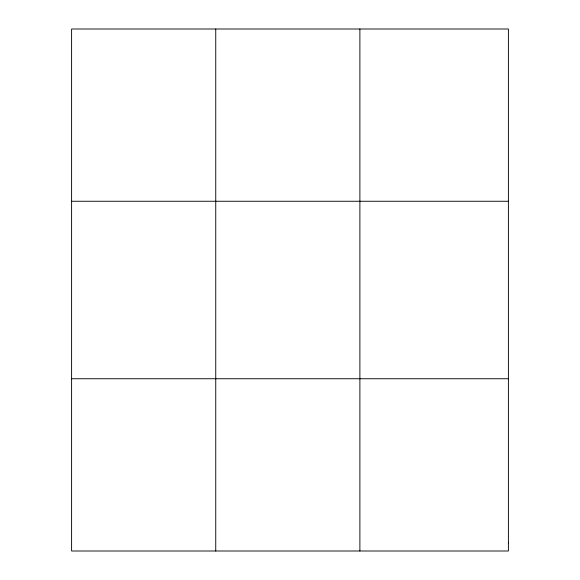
<?xml version="1.0" encoding="UTF-8"?>
<svg xmlns="http://www.w3.org/2000/svg" width="580" height="580" viewBox="0 0 580 580"><rect width="100%" height="100%" fill="white"/><g stroke="black" fill="none" stroke-linecap="round" stroke-linejoin="round"><path stroke-width="0.87" d="M215.745 29L215.745 551M359.89 29L359.89 551M71.601 201.26L508.399 201.26M71.601 378.74L508.399 378.74M508.399 542.8L508.399 551L71.601 551L71.601 29L508.399 29L508.399 542.8"/></g></svg>
